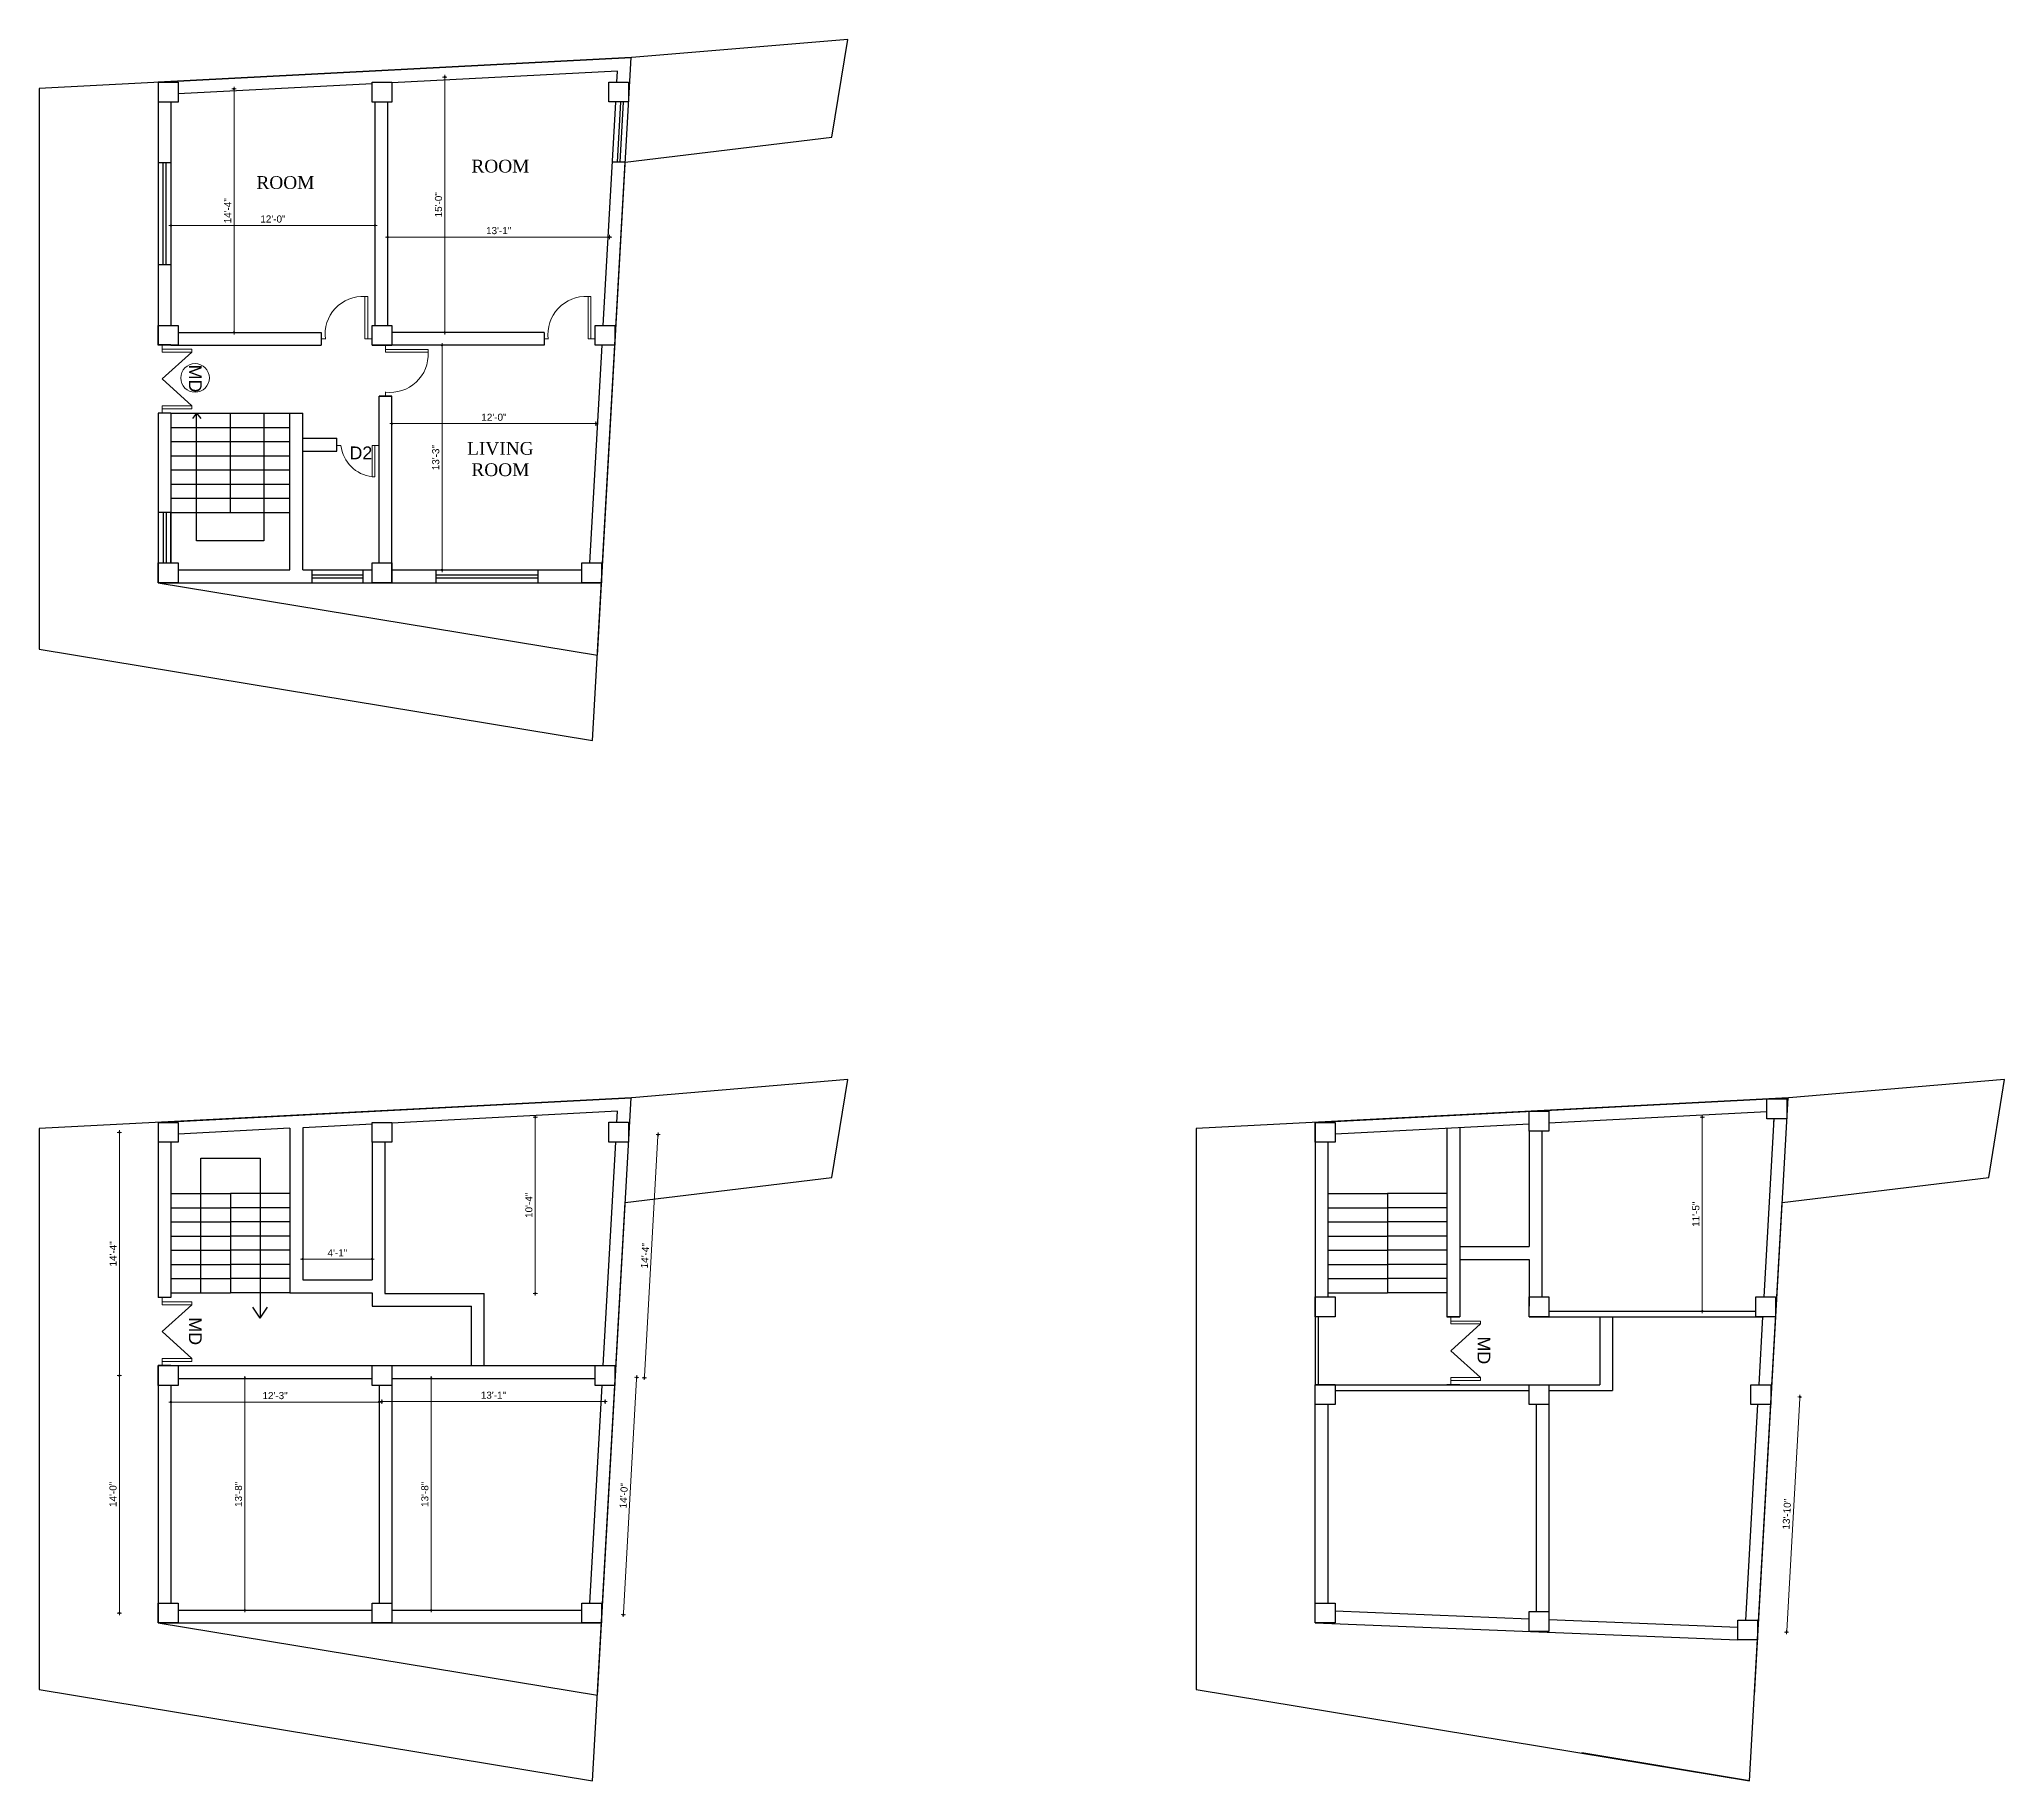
# Model space of a CAD drawing. Header units: inches. Extents: x 24733 to 33939, y -20986 to -10410.
# Drawn here: x 29570 to 30958, y -12748 to -11519 of the extents above; entities that cross this region are included whole.
import ezdxf
from ezdxf.enums import TextEntityAlignment as Align

# ---------------------------------------------------------------- set-up
doc = ezdxf.new("R2010")
doc.units = ezdxf.units.IN
doc.header["$LTSCALE"] = 0.5
doc.header["$MEASUREMENT"] = 0
doc.header["$PDMODE"] = 66
for name, color, linetype, lineweight in [('ELEVATION', 85, 'Continuous', 9), ('hatch', 9, 'Continuous', 0), ('Toilet', 7, 'Continuous', 25)]:
    doc.layers.add(name, color=color, linetype=linetype, lineweight=lineweight)
doc.styles.get("Standard").update_dxf_attribs({"font": 'arial.ttf'})
doc.dimstyles.new('S8', dxfattribs={"dimtxt": 5, "dimasz": 1, "dimexe": 6, "dimexo": 18, "dimgap": 1.9375, "dimtad": 1, "dimdec": 0, "dimzin": 3, "dimdsep": 46, "dimlunit": 4, "dimtxsty": 'Standard', "dimblk": 'dot 2', "dimcen": 12, "dimse1": 1, "dimse2": 1, "dimclrd": 1, "dimclre": 1, "dimclrt": 256, "dimadec": 0, "dimazin": 0, "dimtfac": 0.75, "dimtdec": 0, "dimtix": 1, "dimtmove": 1, "dimatfit": 3, "dimldrblk": 'DOT', "dimfxl": 1, "dimtolj": 1, "dimtzin": 0, "dimlwd": 9, "dimlwe": 9, "dimarcsym": 0})

# ---------------------------------------------------------------- blocks, each defined once
blk = doc.blocks.new('_Dot')
at = {"color": 0, "linetype": 'ByBlock', "lineweight": -2}
blk.add_line((-0.5, 0), (-1, 0), dxfattribs=at)
at = {"color": 0, "linetype": 'ByBlock', "const_width": 0.5}
blk.add_lwpolyline([(-0.25, 0, 1), (0.25, 0, 1)], format="xyb", close=True, dxfattribs=at)
blk = doc.blocks.new('dot1')
at = {"layer": 'hatch'}
h = blk.add_hatch(color=256, dxfattribs=at)
edge = h.paths.add_edge_path()
edge.add_arc((0, 0), 1, 0, 360)
for p, q in [((3, 0), (-3, 0)), ((0, 3), (0, -3))]:
    blk.add_line(p, q, dxfattribs=at)
blk.add_circle((0, 0), 1, dxfattribs=at)
blk = doc.blocks.new('dot 2')
at = {"layer": 'hatch', "xscale": 0.5, "yscale": 0.5, "zscale": 0.5}
blk.add_blockref('dot1', (0, 0), dxfattribs=at)
blk = doc.blocks.new('*D917')
at = {"layer": 'Defpoints', "color": 0, "transparency": 16777216}
for p in [(29899, -11545.4), (29856.6, -11725.8), (29899, -11725.8)]:
    blk.add_point(p, dxfattribs=at)
at = {"layer": 'Toilet', "color": 1, "lineweight": 9, "transparency": 16777216}
blk.add_line((29856.6, -11546.4), (29856.6, -11724.8), dxfattribs=at)
for p, rotation in [((29856.6, -11545.4), 90), ((29856.6, -11725.8), 270)]:
    blk.add_blockref('dot 2', p, dxfattribs=dict(at, rotation=rotation))
at = {"layer": 'Toilet', "transparency": 16777216, "insert": (29852.2, -11635.6), "char_height": 5, "attachment_point": 5, "rotation": 90}
blk.add_mtext('\\A1;15\'-0"', dxfattribs=at)
blk = doc.blocks.new('*D918')
at = {"layer": 'Defpoints', "color": 0, "transparency": 16777216}
for p in [(29816.3, -11642), (29973, -11642), (29973, -11658.4)]:
    blk.add_point(p, dxfattribs=at)
at = {"layer": 'Toilet', "color": 1, "lineweight": 9, "transparency": 16777216}
blk.add_line((29817.3, -11658.4), (29972, -11658.4), dxfattribs=at)
at = {"layer": 'Toilet', "color": 1, "lineweight": 9, "transparency": 16777216, "rotation": 180}
blk.add_blockref('dot 2', (29816.3, -11658.4), dxfattribs=at)
at = {"layer": 'Toilet', "color": 1, "lineweight": 9, "transparency": 16777216}
blk.add_blockref('dot 2', (29973, -11658.4), dxfattribs=at)
at = {"layer": 'Toilet', "transparency": 16777216, "insert": (29894.7, -11653.9), "char_height": 5, "attachment_point": 5}
blk.add_mtext('\\A1;13\'-1"', dxfattribs=at)
blk = doc.blocks.new('*D919')
at = {"layer": 'Defpoints', "color": 0, "transparency": 16777216}
for p in [(29663.3, -11642), (29807.3, -11642), (29663.3, -11650.2)]:
    blk.add_point(p, dxfattribs=at)
at = {"layer": 'Toilet', "color": 1, "lineweight": 9, "transparency": 16777216}
blk.add_line((29806.3, -11650.2), (29664.3, -11650.2), dxfattribs=at)
at = {"layer": 'Toilet', "color": 1, "lineweight": 9, "transparency": 16777216, "rotation": 180}
blk.add_blockref('dot 2', (29663.3, -11650.2), dxfattribs=at)
at = {"layer": 'Toilet', "color": 1, "lineweight": 9, "transparency": 16777216}
blk.add_blockref('dot 2', (29807.3, -11650.2), dxfattribs=at)
at = {"layer": 'Toilet', "transparency": 16777216, "insert": (29735.3, -11645.7), "char_height": 5, "attachment_point": 5}
blk.add_mtext('\\A1;12\'-0"', dxfattribs=at)
blk = doc.blocks.new('*D920')
at = {"layer": 'Defpoints', "color": 0, "transparency": 16777216}
for p in [(29736.9, -11553.8), (29707.8, -11725.8), (29736.9, -11725.8)]:
    blk.add_point(p, dxfattribs=at)
at = {"layer": 'Toilet', "color": 1, "lineweight": 9, "transparency": 16777216}
blk.add_line((29707.8, -11554.8), (29707.8, -11724.8), dxfattribs=at)
for p, rotation in [((29707.8, -11553.8), 90), ((29707.8, -11725.8), 270)]:
    blk.add_blockref('dot 2', p, dxfattribs=dict(at, rotation=rotation))
at = {"layer": 'Toilet', "transparency": 16777216, "insert": (29703.3, -11639.8), "char_height": 5, "attachment_point": 5, "rotation": 90}
blk.add_mtext('\\A1;14\'-4"', dxfattribs=at)
blk = doc.blocks.new('*D945')
at = {"layer": 'Defpoints', "color": 0, "transparency": 16777216}
for p in [(30715.9, -12279.9), (30715.9, -12416.8), (30744.6, -12416.8)]:
    blk.add_point(p, dxfattribs=at)
at = {"layer": 'Toilet', "color": 1, "lineweight": 9, "transparency": 16777216}
blk.add_line((30744.6, -12280.9), (30744.6, -12415.8), dxfattribs=at)
for p, rotation in [((30744.6, -12279.9), 90), ((30744.6, -12416.8), 270)]:
    blk.add_blockref('dot 2', p, dxfattribs=dict(at, rotation=rotation))
at = {"layer": 'Toilet', "transparency": 16777216, "insert": (30740.1, -12348.4), "char_height": 5, "attachment_point": 5, "rotation": 90}
blk.add_mtext('\\A1;11\'-5"', dxfattribs=at)
blk = doc.blocks.new('*D946')
at = {"layer": 'Defpoints', "color": 0, "transparency": 16777216}
for p in [(30785.9, -12475.8), (30776.6, -12642), (30804.1, -12643.5)]:
    blk.add_point(p, dxfattribs=at)
at = {"layer": 'Toilet', "color": 1, "lineweight": 9, "transparency": 16777216}
blk.add_line((30813.4, -12478.4), (30804.2, -12642.5), dxfattribs=at)
for p, rotation in [((30813.5, -12477.4), 86.77451339904452), ((30804.1, -12643.5), 266.7745133990445)]:
    blk.add_blockref('dot 2', p, dxfattribs=dict(at, rotation=rotation))
at = {"layer": 'Toilet', "transparency": 16777216, "insert": (30804.3, -12560.2), "char_height": 5, "attachment_point": 5, "rotation": 86.7745}
blk.add_mtext('\\A1;13\'-10"', dxfattribs=at)
blk = doc.blocks.new('*D971')
at = {"color": 1, "lineweight": 9, "transparency": 16777216}
blk.add_line((30007.2, -12293.1), (29997.6, -12462.9), dxfattribs=at)
at = {"layer": 'Defpoints', "color": 0, "transparency": 16777216}
for p in [(29979.4, -12290.5), (29969.8, -12462.3), (29997.6, -12463.9)]:
    blk.add_point(p, dxfattribs=at)
at = {"color": 1, "lineweight": 9, "transparency": 16777216}
for p, rotation in [((30007.3, -12292.1), 86.77451339904542), ((29997.6, -12463.9), 266.7745133990454)]:
    blk.add_blockref('dot 2', p, dxfattribs=dict(at, rotation=rotation))
at = {"transparency": 16777216, "insert": (29998, -12377.7), "char_height": 5, "attachment_point": 5, "rotation": 86.7745}
blk.add_mtext('\\A1;14\'-4"', dxfattribs=at)
blk = doc.blocks.new('*D972')
at = {"color": 1, "lineweight": 9, "transparency": 16777216}
blk.add_line((29982.8, -12630.2), (29992.1, -12464.6), dxfattribs=at)
at = {"layer": 'Defpoints', "color": 0, "transparency": 16777216}
for p in [(29969.8, -12462.3), (29992.2, -12463.6), (29960.3, -12630)]:
    blk.add_point(p, dxfattribs=at)
at = {"color": 1, "lineweight": 9, "transparency": 16777216}
for p, rotation in [((29992.2, -12463.6), 86.77451339904538), ((29982.7, -12631.2), 266.7745133990454)]:
    blk.add_blockref('dot 2', p, dxfattribs=dict(at, rotation=rotation))
at = {"transparency": 16777216, "insert": (29983, -12547.2), "char_height": 5, "attachment_point": 5, "rotation": 86.7745}
blk.add_mtext('\\A1;14\'-0"', dxfattribs=at)
blk = doc.blocks.new('*D973')
at = {"color": 1, "lineweight": 9, "transparency": 16777216}
blk.add_line((29813.3, -12480.7), (29968.8, -12480.7), dxfattribs=at)
at = {"layer": 'Defpoints', "color": 0, "transparency": 16777216}
for p in [(29812.3, -12462.3), (29969.8, -12462.3), (29969.8, -12480.7)]:
    blk.add_point(p, dxfattribs=at)
at = {"color": 1, "lineweight": 9, "transparency": 16777216, "rotation": 180}
blk.add_blockref('dot 2', (29812.3, -12480.7), dxfattribs=at)
at = {"color": 1, "lineweight": 9, "transparency": 16777216}
blk.add_blockref('dot 2', (29969.8, -12480.7), dxfattribs=at)
at = {"transparency": 16777216, "insert": (29891, -12476.2), "char_height": 5, "attachment_point": 5}
blk.add_mtext('\\A1;13\'-1"', dxfattribs=at)
blk = doc.blocks.new('*D975')
at = {"color": 1, "lineweight": 9, "transparency": 16777216}
blk.add_line((29664.3, -12481), (29809.3, -12481), dxfattribs=at)
at = {"layer": 'Defpoints', "color": 0, "transparency": 16777216}
for p in [(29663.3, -12469.3), (29810.3, -12469.3), (29810.3, -12481)]:
    blk.add_point(p, dxfattribs=at)
at = {"color": 1, "lineweight": 9, "transparency": 16777216, "rotation": 180}
blk.add_blockref('dot 2', (29663.3, -12481), dxfattribs=at)
at = {"color": 1, "lineweight": 9, "transparency": 16777216}
blk.add_blockref('dot 2', (29810.3, -12481), dxfattribs=at)
at = {"transparency": 16777216, "insert": (29736.8, -12476.5), "char_height": 5, "attachment_point": 5}
blk.add_mtext('\\A1;12\'-3"', dxfattribs=at)
blk = doc.blocks.new('*D976')
at = {"color": 1, "lineweight": 9, "transparency": 16777216}
blk.add_line((29847.1, -12465.3), (29847.1, -12627), dxfattribs=at)
at = {"layer": 'Defpoints', "color": 0, "transparency": 16777216}
for p in [(29819.3, -12464.3), (29819.3, -12628), (29847.1, -12628)]:
    blk.add_point(p, dxfattribs=at)
at = {"color": 1, "lineweight": 9, "transparency": 16777216}
for p, rotation in [((29847.1, -12464.3), 90), ((29847.1, -12628), 270)]:
    blk.add_blockref('dot 2', p, dxfattribs=dict(at, rotation=rotation))
at = {"transparency": 16777216, "insert": (29842.6, -12546.2), "char_height": 5, "attachment_point": 5, "rotation": 90}
blk.add_mtext('\\A1;13\'-8"', dxfattribs=at)
blk = doc.blocks.new('*D977')
at = {"color": 1, "lineweight": 9, "transparency": 16777216}
blk.add_line((29715.5, -12465.3), (29715.5, -12627), dxfattribs=at)
at = {"layer": 'Defpoints', "color": 0, "transparency": 16777216}
for p in [(29736.8, -12464.3), (29715.5, -12628), (29736.8, -12628)]:
    blk.add_point(p, dxfattribs=at)
at = {"color": 1, "lineweight": 9, "transparency": 16777216}
for p, rotation in [((29715.5, -12464.3), 90), ((29715.5, -12628), 270)]:
    blk.add_blockref('dot 2', p, dxfattribs=dict(at, rotation=rotation))
at = {"transparency": 16777216, "insert": (29711, -12546.2), "char_height": 5, "attachment_point": 5, "rotation": 90}
blk.add_mtext('\\A1;13\'-8"', dxfattribs=at)
blk = doc.blocks.new('*D980')
at = {"color": 1, "lineweight": 9, "transparency": 16777216}
blk.add_line((29626.9, -12291.6), (29626.9, -12461.3), dxfattribs=at)
at = {"layer": 'Defpoints', "color": 0, "transparency": 16777216}
for p in [(29661.4, -12290.6), (29626.9, -12462.3), (29661.3, -12462.3)]:
    blk.add_point(p, dxfattribs=at)
at = {"color": 1, "lineweight": 9, "transparency": 16777216}
for p, rotation in [((29626.9, -12290.6), 90), ((29626.9, -12462.3), 270)]:
    blk.add_blockref('dot 2', p, dxfattribs=dict(at, rotation=rotation))
at = {"transparency": 16777216, "insert": (29622.4, -12376.4), "char_height": 5, "attachment_point": 5, "rotation": 90}
blk.add_mtext('\\A1;14\'-4"', dxfattribs=at)
blk = doc.blocks.new('*D981')
at = {"color": 1, "lineweight": 9, "transparency": 16777216}
blk.add_line((29626.9, -12463.3), (29626.9, -12629), dxfattribs=at)
at = {"layer": 'Defpoints', "color": 0, "transparency": 16777216}
for p in [(29661.3, -12462.3), (29626.9, -12630), (29661.3, -12630)]:
    blk.add_point(p, dxfattribs=at)
at = {"color": 1, "lineweight": 9, "transparency": 16777216}
for p, rotation in [((29626.9, -12462.3), 90), ((29626.9, -12630), 270)]:
    blk.add_blockref('dot 2', p, dxfattribs=dict(at, rotation=rotation))
at = {"transparency": 16777216, "insert": (29622.4, -12546.2), "char_height": 5, "attachment_point": 5, "rotation": 90}
blk.add_mtext('\\A1;14\'-0"', dxfattribs=at)

msp = doc.modelspace()

# ---------------------------------------------------------------- linework, layer by layer
at = {"layer": 'ELEVATION', "color": 146, "ltscale": 0.25, "true_color": 0x105689}
for p, q in [((29802.3, -11700.3), (29800.3, -11700.3)), ((29800.3, -11700.3), (29800.3, -11730.3)), ((29802.3, -11730.3), (29802.3, -11700.3)), ((29959.8, -11700.3), (29957.8, -11700.3)), ((29957.8, -11700.3), (29957.8, -11730.3)), ((29959.8, -11730.3), (29959.8, -11700.3)), ((29657, -11734.6), (29657, -11737.6)), ((29657, -11737.6), (29678, -11737.6)), ((29657, -11739.6), (29657, -11737.6)), ((29678, -11739.6), (29657, -11739.6)), ((29678, -11739.6), (29657, -11758.6)), ((29678, -11737.6), (29678, -11739.6)), ((29772.3, -11730.3), (29769.3, -11730.3)), ((29800.3, -11730.3), (29802.3, -11730.3)), ((29805.3, -11730.3), (29802.3, -11730.3)), ((29814.8, -11734.8), (29814.8, -11737.8)), ((29814.8, -11737.8), (29844.8, -11737.8)), ((29814.8, -11739.8), (29814.8, -11737.8)), ((29844.8, -11739.8), (29814.8, -11739.8)), ((29844.8, -11737.8), (29844.8, -11739.8)), ((29929.8, -11730.3), (29926.8, -11730.3)), ((29957.8, -11730.3), (29959.8, -11730.3)), ((29962.8, -11730.3), (29959.8, -11730.3)), ((29678, -11777.6), (29657, -11758.6)), ((29814.8, -11767.8), (29814.8, -11770.8)), ((29678, -11777.6), (29657, -11777.6)), ((29657, -11777.6), (29657, -11779.6)), ((29657, -11782.6), (29657, -11779.6)), ((29657, -11779.6), (29678, -11779.6)), ((29678, -11777.6), (29678, -11779.6)), ((29783.3, -11805.7), (29780.3, -11805.7)), ((29805.3, -11827.7), (29805.3, -11805.7)), ((29805.3, -11805.7), (29807.3, -11805.7)), ((29810.3, -11805.7), (29807.3, -11805.7)), ((29807.3, -11805.7), (29807.3, -11827.7)), ((29807.3, -11827.7), (29805.3, -11827.7)), ((29657, -12407.3), (29657, -12410.3)), ((29657, -12410.3), (29678, -12410.3)), ((29657, -12412.3), (29657, -12410.3)), ((29678, -12412.3), (29657, -12412.3)), ((29678, -12412.3), (29657, -12431.3)), ((29678, -12410.3), (29678, -12412.3)), ((30567, -12420.8), (30567, -12423.8)), ((29678, -12450.3), (29657, -12431.3)), ((30567, -12423.8), (30588, -12423.8)), ((30567, -12425.8), (30567, -12423.8)), ((30588, -12425.8), (30567, -12425.8)), ((30588, -12425.8), (30567, -12444.8)), ((30588, -12423.8), (30588, -12425.8)), ((30588, -12463.8), (30567, -12444.8)), ((29678, -12450.3), (29657, -12450.3)), ((29657, -12450.3), (29657, -12452.3)), ((29657, -12455.3), (29657, -12452.3)), ((29657, -12452.3), (29678, -12452.3)), ((29678, -12450.3), (29678, -12452.3)), ((30588, -12463.8), (30567, -12463.8)), ((30567, -12463.8), (30567, -12465.8)), ((30567, -12468.8), (30567, -12465.8)), ((30567, -12465.8), (30588, -12465.8)), ((30588, -12463.8), (30588, -12465.8))]:
    msp.add_line(p, q, dxfattribs=at)
at = {"layer": 'ELEVATION'}
msp.add_circle((29680.3, -11757.9), 10.1, dxfattribs=at)
at = {"layer": 'ELEVATION', "color": 146, "ltscale": 0.25, "true_color": 0x105689}
for centre, radius, start, end in [((29798.9, -11727.1), 26.8, 86.8879, 187.062), ((29956.3, -11727.1), 26.8, 86.8879, 187.062), ((29818.1, -11741.3), 26.8, 262.938, 3.1121), ((29808.5, -11802.5), 25.4, 187.2043, 262.7957)]:
    msp.add_arc(centre, radius, start, end, dxfattribs=at)
at = {"layer": 'Toilet'}
for p, q in [((29654.3, -11549.1), (29988.2, -11531.7)), ((29964.4, -11953.6), (29988.2, -11531.7)), ((29978.7, -11541.2), (29819.3, -11549.5)), ((29978.2, -11549.1), (29978.7, -11541.2)), ((29654.3, -11549.1), (29654.3, -11734.8)), ((29805.3, -11550.2), (29668.4, -11557.3)), ((29663.3, -11563.1), (29663.3, -11720.8)), ((29807.3, -11563.1), (29807.3, -11720.8)), ((29816.3, -11563.1), (29816.3, -11720.8)), ((29968.5, -11720.8), (29977.4, -11563.1)), ((29978.5, -11605.5), (29980.9, -11563)), ((29980.5, -11605.5), (29982.9, -11563)), ((29663.3, -11606), (29654.3, -11606)), ((29657.8, -11678), (29657.8, -11606)), ((29659.8, -11678), (29659.8, -11606)), ((29984.1, -11605.5), (29975, -11605.5)), ((29663.3, -11678), (29654.3, -11678)), ((29668.3, -11725.8), (29769.3, -11725.8)), ((29769.3, -11725.8), (29769.3, -11734.8)), ((29769.3, -11725.8), (29769.3, -11734.8)), ((29769.3, -11725.8), (29769.3, -11734.8)), ((29926.8, -11725.8), (29819.3, -11725.8)), ((29926.8, -11725.8), (29926.8, -11734.8)), ((29926.8, -11725.8), (29926.8, -11734.8)), ((29663.3, -11734.6), (29654.3, -11734.6)), ((29663.3, -11734.8), (29769.3, -11734.8)), ((29805.3, -11734.8), (29819.3, -11734.8)), ((29926.8, -11734.8), (29814.3, -11734.8)), ((29959.1, -11888.5), (29967.8, -11734.8)), ((29810.3, -11888.5), (29810.3, -11770.8)), ((29810.3, -11770.8), (29819.3, -11770.8)), ((29819.3, -11770.8), (29810.3, -11770.8)), ((29819.3, -11770.8), (29810.3, -11770.8)), ((29819.3, -11770.8), (29810.3, -11770.8)), ((29819.3, -11902.5), (29819.3, -11770.8)), ((29654.3, -11782.8), (29654.3, -11902.5)), ((29663.3, -11782.8), (29654.3, -11782.8)), ((29663.3, -11782.8), (29654.3, -11782.8)), ((29663.3, -11782.8), (29663.3, -11888.5)), ((29663.3, -11782.8), (29747.3, -11782.8)), ((29663.3, -11792.8), (29747.3, -11792.8)), ((29681.4, -11782.8), (29678.4, -11786.6)), ((29681.4, -11872.9), (29681.4, -11782.8)), ((29681.4, -11782.8), (29684.3, -11786.6)), ((29705.3, -11852.8), (29705.3, -11782.8)), ((29728.8, -11782.8), (29728.8, -11872.9)), ((29747.3, -11893.5), (29747.3, -11782.8)), ((29747.3, -11782.8), (29756.3, -11782.8)), ((29756.3, -11893.5), (29756.3, -11782.8)), ((29663.3, -11802.8), (29747.3, -11802.8)), ((29756.3, -11800.5), (29780.3, -11800.5)), ((29756.3, -11809.5), (29780.3, -11809.5)), ((29780.3, -11809.5), (29780.3, -11800.5)), ((29663.3, -11812.8), (29747.3, -11812.8)), ((29663.3, -11822.8), (29747.3, -11822.8)), ((29663.3, -11832.8), (29747.3, -11832.8)), ((29663.3, -11842.8), (29747.3, -11842.8)), ((29663.3, -11852.8), (29654.3, -11852.8)), ((29657.8, -11852.8), (29657.8, -11888.5)), ((29659.8, -11852.8), (29659.8, -11888.5)), ((29663.3, -11852.8), (29747.3, -11852.8)), ((29663.3, -11888.5), (29663.3, -11852.8)), ((29728.8, -11872.9), (29681.4, -11872.9)), ((29668.3, -11893.5), (29747.3, -11893.5)), ((29756.3, -11893.5), (29805.3, -11893.5)), ((29762.8, -11893.5), (29762.8, -11902.5)), ((29798.8, -11893.5), (29798.8, -11902.5)), ((29819.3, -11893.5), (29953.3, -11893.5)), ((29850.3, -11893.5), (29850.3, -11902.5)), ((29922.3, -11893.5), (29922.3, -11902.5)), ((29654.3, -11902.5), (29964.4, -11953.6)), ((29654.3, -11902.5), (29967.3, -11902.5)), ((29762.8, -11897), (29798.8, -11897)), ((29762.8, -11899), (29798.8, -11899)), ((29850.3, -11897), (29922.3, -11897)), ((29850.3, -11899), (29922.3, -11899)), ((29654.3, -12283.6), (29988.2, -12266.2)), ((29964.4, -12688.1), (29988.2, -12266.2)), ((30471.3, -12283.6), (30805.2, -12266.2)), ((30781.4, -12688.1), (30805.2, -12266.2)), ((29978.7, -12275.7), (29819.3, -12284)), ((29978.2, -12283.6), (29978.7, -12275.7)), ((30790.3, -12276), (30636.3, -12284)), ((30788.2, -12406.8), (30795.3, -12281)), ((30795.2, -12283.6), (30795.3, -12281)), ((29654.3, -12283.6), (29654.3, -12407.3)), ((29747.3, -12287.7), (29668.4, -12291.8)), ((29747.3, -12287.7), (29747.3, -12403.8)), ((29805.3, -12284.7), (29756.3, -12287.3)), ((29756.3, -12287.3), (29756.3, -12394.8)), ((29756.3, -12287.3), (29756.3, -12394.8)), ((30471.3, -12283.6), (30471.3, -12468.8)), ((30622.3, -12284.7), (30485.3, -12291.8)), ((30564.3, -12287.7), (30564.3, -12420.8)), ((30573.3, -12287.3), (30573.3, -12420.8)), ((30573.3, -12287.3), (30573.3, -12371.3)), ((30622.3, -12289.7), (30622.3, -12371.3)), ((30631.3, -12289.7), (30631.3, -12406.8)), ((29663.3, -12297.6), (29663.3, -12407.3)), ((29684.3, -12403.8), (29684.3, -12308.8)), ((29684.3, -12308.8), (29726.3, -12308.8)), ((29726.3, -12308.8), (29726.3, -12421.9)), ((29805.3, -12297.6), (29805.3, -12394.8)), ((29814.3, -12297.6), (29814.3, -12404.3)), ((29968.5, -12455.3), (29977.4, -12297.6)), ((30480.3, -12297.6), (30480.3, -12406.8)), ((30480.3, -12297.6), (30480.3, -12406.8)), ((29663.3, -12333.8), (29705.3, -12333.8)), ((29663.3, -12333.8), (29705.3, -12333.8)), ((29705.3, -12333.8), (29705.3, -12403.8)), ((29747.3, -12333.8), (29705.3, -12333.8)), ((29747.3, -12333.8), (29705.3, -12333.8)), ((30480.3, -12333.8), (30522.3, -12333.8)), ((30480.3, -12333.8), (30522.3, -12333.8)), ((30522.3, -12333.8), (30522.3, -12403.8)), ((30564.3, -12333.8), (30522.3, -12333.8)), ((30564.3, -12333.8), (30522.3, -12333.8)), ((29663.3, -12343.8), (29705.3, -12343.8)), ((29663.3, -12343.8), (29705.3, -12343.8)), ((29747.3, -12343.8), (29705.3, -12343.8)), ((29747.3, -12343.8), (29705.3, -12343.8)), ((30480.3, -12343.8), (30522.3, -12343.8)), ((30480.3, -12343.8), (30522.3, -12343.8)), ((30564.3, -12343.8), (30522.3, -12343.8)), ((30564.3, -12343.8), (30522.3, -12343.8)), ((29663.3, -12353.8), (29705.3, -12353.8)), ((29663.3, -12353.8), (29705.3, -12353.8)), ((29663.3, -12363.8), (29705.3, -12363.8)), ((29663.3, -12363.8), (29705.3, -12363.8)), ((29747.3, -12353.8), (29705.3, -12353.8)), ((29747.3, -12353.8), (29705.3, -12353.8)), ((29747.3, -12363.8), (29705.3, -12363.8)), ((29747.3, -12363.8), (29705.3, -12363.8)), ((30480.3, -12353.8), (30522.3, -12353.8)), ((30480.3, -12353.8), (30522.3, -12353.8)), ((30480.3, -12363.8), (30522.3, -12363.8)), ((30480.3, -12363.8), (30522.3, -12363.8)), ((30564.3, -12353.8), (30522.3, -12353.8)), ((30564.3, -12353.8), (30522.3, -12353.8)), ((30564.3, -12363.8), (30522.3, -12363.8)), ((30564.3, -12363.8), (30522.3, -12363.8)), ((29663.3, -12373.8), (29705.3, -12373.8)), ((29663.3, -12373.8), (29705.3, -12373.8)), ((29747.3, -12373.8), (29705.3, -12373.8)), ((29747.3, -12373.8), (29705.3, -12373.8)), ((30480.3, -12373.8), (30522.3, -12373.8)), ((30480.3, -12373.8), (30522.3, -12373.8)), ((30564.3, -12373.8), (30522.3, -12373.8)), ((30564.3, -12373.8), (30522.3, -12373.8)), ((30573.3, -12371.3), (30622.3, -12371.3)), ((29663.3, -12383.8), (29705.3, -12383.8)), ((29663.3, -12383.8), (29705.3, -12383.8)), ((29747.3, -12383.8), (29705.3, -12383.8)), ((29747.3, -12383.8), (29705.3, -12383.8)), ((30480.3, -12383.8), (30522.3, -12383.8)), ((30480.3, -12383.8), (30522.3, -12383.8)), ((30564.3, -12383.8), (30522.3, -12383.8)), ((30564.3, -12383.8), (30522.3, -12383.8)), ((30573.3, -12380.3), (30622.3, -12380.3)), ((30622.3, -12380.3), (30622.3, -12413.3)), ((29663.3, -12393.8), (29705.3, -12393.8)), ((29663.3, -12393.8), (29705.3, -12393.8)), ((29663.3, -12403.8), (29705.3, -12403.8)), ((29663.3, -12403.8), (29705.3, -12403.8)), ((29747.3, -12393.8), (29705.3, -12393.8)), ((29747.3, -12393.8), (29705.3, -12393.8)), ((29747.3, -12403.8), (29705.3, -12403.8)), ((29747.3, -12403.8), (29705.3, -12403.8)), ((29747.3, -12403.8), (29756.3, -12403.8)), ((29756.3, -12394.8), (29805.3, -12394.8)), ((29756.3, -12403.8), (29805.3, -12403.8)), ((29756.3, -12403.8), (29756.3, -12403.8)), ((29805.3, -12403.8), (29805.3, -12413.3)), ((29814.3, -12404.3), (29884.4, -12404.3)), ((29884.4, -12455.3), (29884.4, -12404.3)), ((30480.3, -12393.8), (30522.3, -12393.8)), ((30480.3, -12393.8), (30522.3, -12393.8)), ((30480.3, -12403.8), (30522.3, -12403.8)), ((30480.3, -12403.8), (30522.3, -12403.8)), ((30564.3, -12393.8), (30522.3, -12393.8)), ((30564.3, -12393.8), (30522.3, -12393.8)), ((30564.3, -12403.8), (30522.3, -12403.8)), ((30564.3, -12403.8), (30522.3, -12403.8)), ((29663.3, -12407.3), (29654.3, -12407.3)), ((29726.3, -12421.9), (29721.2, -12414.1)), ((29726.3, -12421.9), (29731.5, -12414.1)), ((29805.3, -12413.3), (29875.4, -12413.3)), ((29875.4, -12455.3), (29875.4, -12413.3)), ((30473.3, -12420.8), (30473.3, -12468.8)), ((30564.3, -12420.8), (30573.3, -12420.8)), ((30573.3, -12420.8), (30564.3, -12420.8)), ((30622.3, -12420.8), (30787.8, -12420.8)), ((30636.3, -12416.8), (30782.4, -12416.8)), ((30672.3, -12420.8), (30672.3, -12468.8)), ((30681.3, -12420.8), (30681.3, -12472.8)), ((30784.7, -12468.8), (30787.4, -12420.8)), ((29663.3, -12455.3), (29654.3, -12455.3)), ((29663.3, -12455.3), (29654.3, -12455.3)), ((29654.3, -12455.3), (29654.3, -12469.3)), ((29668.3, -12455.3), (29805.3, -12455.3)), ((29819.3, -12455.3), (29962.8, -12455.3)), ((29663.3, -12469.3), (29663.3, -12623)), ((29668.3, -12464.3), (29805.3, -12464.3)), ((29810.3, -12469.3), (29810.3, -12623)), ((29819.3, -12464.3), (29962.8, -12464.3)), ((29819.3, -12469.3), (29819.3, -12623)), ((29959.1, -12623), (29967.8, -12469.3)), ((30485.3, -12468.8), (30471.3, -12468.8)), ((30471.3, -12623), (30471.3, -12468.8)), ((30485.3, -12468.8), (30622.3, -12468.8)), ((30485.3, -12472.8), (30622.3, -12472.8)), ((30573.3, -12468.8), (30564.3, -12468.8)), ((30573.3, -12468.8), (30564.3, -12468.8)), ((30636.3, -12468.8), (30636.3, -12629)), ((30636.3, -12468.8), (30672.3, -12468.8)), ((30636.3, -12472.8), (30681.3, -12472.8)), ((30778.9, -12468.8), (30779.7, -12468.8)), ((30480.3, -12482.8), (30480.3, -12623)), ((30480.3, -12482.8), (30480.3, -12623)), ((30627.3, -12482.8), (30627.3, -12629)), ((30775.4, -12635), (30783.9, -12482.8)), ((29668.3, -12628), (29805.3, -12628)), ((29819.3, -12628), (29953.3, -12628)), ((30485.3, -12628.5), (30622.3, -12634)), ((29654.3, -12637), (29964.4, -12688.1)), ((29654.3, -12637), (29967.3, -12637)), ((30471.3, -12637), (30769.6, -12649)), ((30636.3, -12634.6), (30769.9, -12640)), ((30778, -12748.4), (30659.6, -12728.8))]:
    msp.add_line(p, q, dxfattribs=at)
for points in [[(29984.1, -11605.5), (30130, -11587.9), (30141.2, -11518.8), (29988.8, -11531.7), (29570.3, -11553.4), (29570.3, -11949.4), (29961, -12013.9)], [(29654.4, -11549.1), (29668.4, -11549.1), (29668.4, -11563.1), (29654.4, -11563.1)], [(29805.3, -11549.1), (29819.3, -11549.1), (29819.3, -11563.1), (29805.3, -11563.1)], [(29972.4, -11549), (29986.4, -11549), (29986.4, -11563), (29972.4, -11563)], [(29654.3, -11720.8), (29668.3, -11720.8), (29668.3, -11734.8), (29654.3, -11734.8)], [(29805.3, -11720.8), (29819.3, -11720.8), (29819.3, -11734.8), (29805.3, -11734.8)], [(29962.8, -11720.8), (29976.8, -11720.8), (29976.8, -11734.8), (29962.8, -11734.8)], [(29654.3, -11888.5), (29668.3, -11888.5), (29668.3, -11902.5), (29654.3, -11902.5)], [(29805.3, -11888.5), (29819.3, -11888.5), (29819.3, -11902.5), (29805.3, -11902.5)], [(29953.3, -11888.5), (29967.3, -11888.5), (29967.3, -11902.5), (29953.3, -11902.5)], [(29984.1, -12340), (30130, -12322.4), (30141.2, -12253.3), (29988.8, -12266.2), (29570.3, -12287.9), (29570.3, -12683.9), (29961, -12748.4)], [(30801, -12340), (30946.9, -12322.4), (30958.1, -12253.3), (30805.7, -12266.2), (30387.3, -12287.9), (30387.3, -12683.9), (30778, -12748.4)], [(30790.3, -12267), (30804.3, -12267), (30804.3, -12281), (30790.3, -12281)], [(30622.3, -12275.7), (30636.3, -12275.7), (30636.3, -12289.7), (30622.3, -12289.7)], [(29654.4, -12283.6), (29668.4, -12283.6), (29668.4, -12297.6), (29654.4, -12297.6)], [(29805.3, -12283.6), (29819.3, -12283.6), (29819.3, -12297.6), (29805.3, -12297.6)], [(29972.4, -12283.5), (29986.4, -12283.5), (29986.4, -12297.5), (29972.4, -12297.5)], [(30471.3, -12283.6), (30485.3, -12283.6), (30485.3, -12297.6), (30471.3, -12297.6)], [(30471.3, -12406.8), (30485.3, -12406.8), (30485.3, -12420.8), (30471.3, -12420.8)], [(30622.3, -12406.8), (30636.3, -12406.8), (30636.3, -12420.8), (30622.3, -12420.8)], [(30782.4, -12406.8), (30796.4, -12406.8), (30796.4, -12420.8), (30782.4, -12420.8)], [(29654.3, -12455.3), (29668.3, -12455.3), (29668.3, -12469.3), (29654.3, -12469.3)], [(29805.3, -12455.3), (29819.3, -12455.3), (29819.3, -12469.3), (29805.3, -12469.3)], [(29962.8, -12455.3), (29976.8, -12455.3), (29976.8, -12469.3), (29962.8, -12469.3)], [(30471.3, -12468.8), (30485.3, -12468.8), (30485.3, -12482.8), (30471.3, -12482.8)], [(30622.3, -12468.8), (30636.3, -12468.8), (30636.3, -12482.8), (30622.3, -12482.8)], [(30778.9, -12468.8), (30792.9, -12468.8), (30792.9, -12482.8), (30778.9, -12482.8)], [(29654.3, -12623), (29668.3, -12623), (29668.3, -12637), (29654.3, -12637)], [(29805.3, -12623), (29819.3, -12623), (29819.3, -12637), (29805.3, -12637)], [(29953.3, -12623), (29967.3, -12623), (29967.3, -12637), (29953.3, -12637)], [(30471.3, -12623), (30485.3, -12623), (30485.3, -12637), (30471.3, -12637)], [(30622.3, -12629), (30636.3, -12629), (30636.3, -12643), (30622.3, -12643)], [(30769.6, -12635), (30783.6, -12635), (30783.6, -12649), (30769.6, -12649)]]:
    msp.add_lwpolyline(points, close=True, dxfattribs=at)
for points in [[(29654.3, -11782.8), (29654.3, -11902.5), (29964.4, -11953.6), (29988.2, -11531.7), (29654.3, -11549.1), (29654.3, -11734.8)], [(29654.3, -12455.3), (29654.3, -12637), (29964.4, -12688.1), (29988.2, -12266.2), (29654.3, -12283.6)], [(30781.4, -12688.1), (30805.2, -12266.2), (30471.3, -12283.6)], [(29654.3, -12283.6), (29654.3, -12407.3)]]:
    msp.add_lwpolyline(points, dxfattribs=at)

# ---------------------------------------------------------------- texts
for p in [(29680.5, -11758.3), (29680.5, -12431), (30590.4, -12444.5)]:
    msp.add_text('MD', height=9.03, rotation=270).set_placement(p, align=Align.MIDDLE_CENTER)
msp.add_text('D2', height=9.03).set_placement((29797.4, -11810.8), align=Align.MIDDLE_CENTER)
at = {"char_height": 9.03, "width": 83.276, "attachment_point": 2}
for s, insert in [('{\\fTimes New Roman|b0|i0|c0|p18;ROOM}', (29744.1, -11615.4)), ('{\\fTimes New Roman|b0|i0|c0|p18;ROOM}', (29895.9, -11603.8)), ('{\\fTimes New Roman|b0|i0|c0|p18;LIVING ROOM}', (29895.9, -11803.1))]:
    msp.add_mtext(s, dxfattribs=dict(at, insert=insert))

# ---------------------------------------------------------------- dimensions: what is measured, and where the dimension line sits
msp.add_linear_dim(base=(29920.5, -12279.9), p1=(29849.4, -12404.3), p2=(29899, -12279.9), angle=90, dimstyle='S8', override={"dimfxl": 2, "dimfxlon": 1, "dimarcsym": 1}).render()
for base, p1, p2, picture, middle in [((29626.9, -12462.3), (29661.4, -12290.6), (29661.3, -12462.3), '*D980', (29622.4, -12376.4)), ((29626.9, -12630), (29661.3, -12462.3), (29661.3, -12630), '*D981', (29622.4, -12546.2)), ((29715.5, -12628), (29736.8, -12464.3), (29736.8, -12628), '*D977', (29711, -12546.2)), ((29847.1, -12628), (29819.3, -12464.3), (29819.3, -12628), '*D976', (29842.6, -12546.2))]:
    dim = msp.add_linear_dim(base=base, p1=p1, p2=p2, angle=90, dimstyle='S8', override={"dimfxl": 2, "dimfxlon": 1, "dimarcsym": 1})
    dim.commit()
    dim.dimension.update_dxf_attribs({"geometry": picture, "text_midpoint": middle})
for p1, distance, picture, middle in [((29979.4, -12290.5), 27.9, '*D971', (29998, -12377.7)), ((29960.3, -12630), -22.4, '*D972', (29983, -12547.2))]:
    dim = msp.add_aligned_dim(p1=p1, p2=(29969.8, -12462.3), distance=distance, dimstyle='S8', override={"dimfxl": 2, "dimfxlon": 1, "dimarcsym": 1})
    dim.commit()
    dim.dimension.update_dxf_attribs({"geometry": picture, "text_midpoint": middle})
msp.add_linear_dim(base=(29805.3, -12380.1), p1=(29756.3, -12394.8), p2=(29805.3, -12394.8), dimstyle='S8', override={"dimfxl": 2, "dimfxlon": 1, "dimarcsym": 1}).render()
for base, p1, p2, picture, middle in [((29969.7652, -12480.7276), (29812.3197, -12462.3387), (29969.7652, -12462.3387), '*D973', (29891.0424, -12476.2355)), ((29810.3, -12481), (29663.3, -12469.3), (29810.3, -12469.3), '*D975', (29736.8, -12476.5))]:
    dim = msp.add_linear_dim(base=base, p1=p1, p2=p2, dimstyle='S8', override={"dimfxl": 2, "dimfxlon": 1, "dimarcsym": 1})
    dim.commit()
    dim.dimension.update_dxf_attribs({"geometry": picture, "text_midpoint": middle})
at = {"layer": 'Toilet'}
for base, p1, p2, picture, middle in [((29856.6, -11725.8), (29899, -11545.4), (29899, -11725.8), '*D917', (29852.2, -11635.6)), ((29707.8, -11725.8), (29736.9, -11553.8), (29736.9, -11725.8), '*D920', (29703.3, -11639.8)), ((30744.6, -12416.8), (30715.9, -12279.9), (30715.9, -12416.8), '*D945', (30740.1, -12348.4))]:
    dim = msp.add_linear_dim(base=base, p1=p1, p2=p2, angle=90, dimstyle='S8', override={"dimfxl": 2, "dimfxlon": 1, "dimarcsym": 1}, dxfattribs=at)
    dim.commit()
    dim.dimension.update_dxf_attribs({"geometry": picture, "text_midpoint": middle})
for base, p1, p2, picture, middle in [((29663.3, -11650.2), (29807.3, -11642), (29663.3, -11642), '*D919', (29735.3, -11645.7)), ((29973, -11658.4), (29816.3, -11642), (29973, -11642), '*D918', (29894.7, -11653.9))]:
    dim = msp.add_linear_dim(base=base, p1=p1, p2=p2, dimstyle='S8', override={"dimfxl": 2, "dimfxlon": 1, "dimarcsym": 1}, dxfattribs=at)
    dim.commit()
    dim.dimension.update_dxf_attribs({"geometry": picture, "text_midpoint": middle})
msp.add_linear_dim(base=(29854.7, -11734.8), p1=(29886.3, -11893.5), p2=(29886.3, -11734.8), angle=90, dimstyle='S8', override={"dimfxl": 2, "dimfxlon": 1, "dimarcsym": 1}, dxfattribs=at).render()
msp.add_linear_dim(base=(29963.4, -11790.1), p1=(29819.3, -11836.7), p2=(29963.4, -11811.7), dimstyle='S8', override={"dimfxl": 2, "dimfxlon": 1, "dimarcsym": 1}, dxfattribs=at).render()
dim = msp.add_aligned_dim(p1=(30785.9, -12475.8), p2=(30776.6, -12642), distance=27.6, dimstyle='S8', override={"dimfxl": 2, "dimfxlon": 1, "dimarcsym": 1}, dxfattribs=at)
dim.commit()
dim.dimension.update_dxf_attribs({"geometry": '*D946', "text_midpoint": (30804.3, -12560.2)})

doc.saveas('drawing.dxf')
